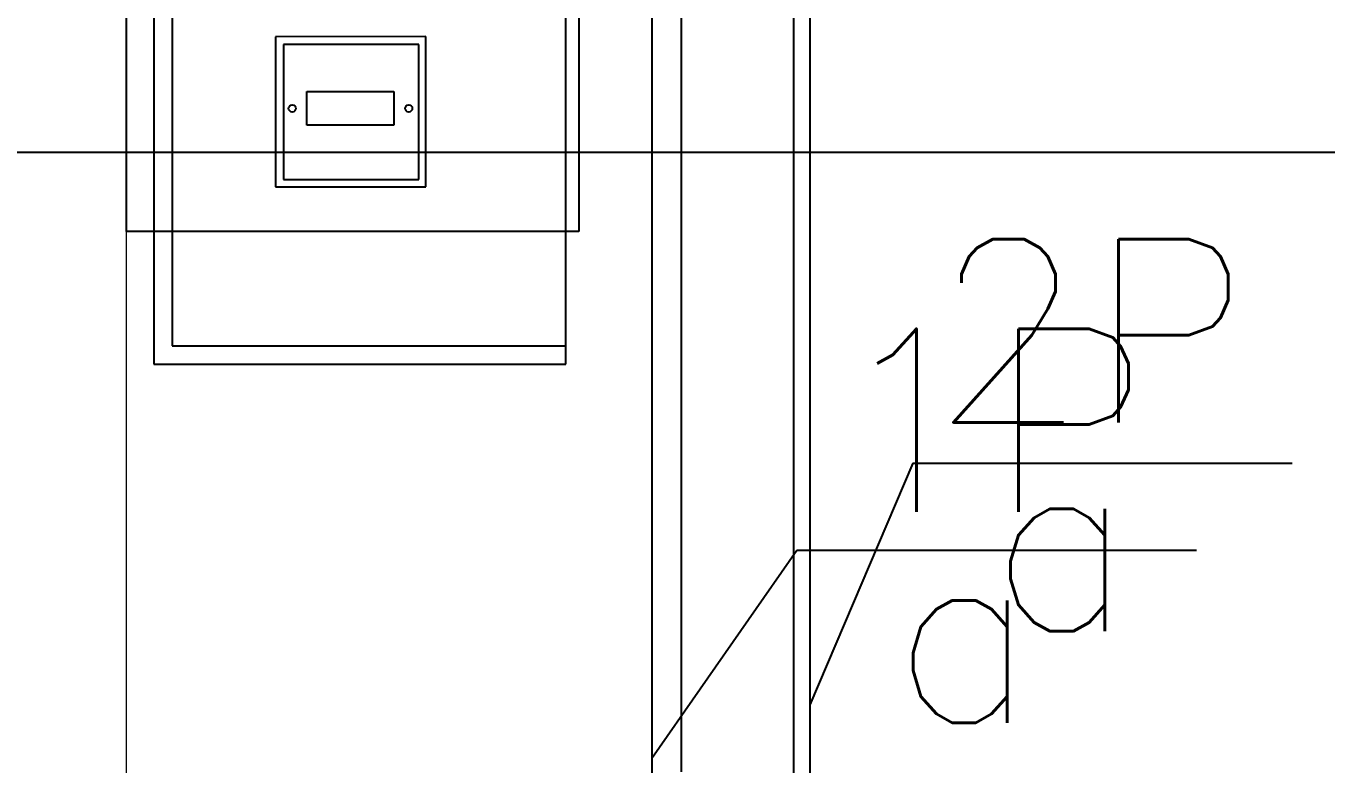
# Model space of a CAD drawing. Header units: inches. Extents: x 567429 to 582707, y 126347 to 133675.
# Drawn here: x 577257 to 577399, y 131556.1 to 131636.8 of the extents above; entities that cross this region are included whole.
import ezdxf

# ---------------------------------------------------------------- set-up
doc = ezdxf.new("R2010")
doc.units = ezdxf.units.IN
doc.header["$MEASUREMENT"] = 0
for name, color, linetype in [('BORD', 3, 'Continuous'), ('COMPUTER WIRE', 4, 'Continuous'), ('FIRE WIRE', 4, 'Continuous'), ('mobl', 11, 'Continuous'), ('NURSE CALL', 3, 'Continuous'), ('NURSE CALL WIRE', 4, 'Continuous'), ('SOCKET WIRE', 4, 'Continuous'), ('TEL', 3, 'Continuous'), ('TEL WIRE', 4, 'Continuous'), ('wall kanaf', 4, 'Continuous')]:
    doc.layers.add(name, color=color, linetype=linetype)
doc.styles.add('2floorplan$0$style1', font='romans.shx', dxfattribs={"height": 40})
doc.styles.add('ROMANS', font='romans.shx')

# ---------------------------------------------------------------- blocks, each defined once
blk = doc.blocks.new('BOARD1')
at = {"layer": 'BORD', "color": 4}
for p, q in [((-77.35, 2.64), (98.93, 2.64)), ((-77.35, -51.78), (-77.35, 2.64)), ((98.93, -51.78), (-77.35, -51.78))]:
    blk.add_line(p, q, dxfattribs=at)
at = {"layer": 'BORD'}
for p, q in [((-71.97, -15.31), (-71.97, -33.37)), ((-53.9, -15.31), (-71.97, -15.31)), ((-53.9, -33.37), (-53.9, -15.31)), ((-71.09, -16.27), (-71.09, -32.53)), ((-54.83, -16.27), (-71.09, -16.27)), ((-54.83, -32.53), (-54.83, -16.27)), ((-71.09, -32.53), (-54.83, -32.53)), ((-71.97, -33.37), (-53.9, -33.37))]:
    blk.add_line(p, q, dxfattribs=at)
at = {"layer": 'BORD', "color": 30}
for p, q in [((-64.55, -29.54), (-64.55, -19.07)), ((-64.55, -19.07), (-60.51, -19.07)), ((-60.51, -19.07), (-60.51, -29.54)), ((-60.51, -29.54), (-64.55, -29.54))]:
    blk.add_line(p, q, dxfattribs=at)
for centre in [(-62.53, -17.32), (-62.53, -31.32)]:
    blk.add_circle(centre, 0.437, dxfattribs=at)

msp = doc.modelspace()

# ---------------------------------------------------------------- linework, layer by layer
at = {"layer": 'COMPUTER WIRE'}
msp.add_line((577340.84, 131763.53), (577340.84, 131078.04), dxfattribs=at)
at = {"layer": 'FIRE WIRE'}
msp.add_line((577118.75, 131623.06), (577417.69, 131623.06), dxfattribs=at)
at = {"layer": 'mobl', "color": 15}
for p, q in [((577270.99, 131644.89), (577270.99, 131599.89)), ((577315.99, 131599.89), (577315.99, 131644.89)), ((577272.99, 131642.89), (577272.99, 131601.89)), ((577272.99, 131601.89), (577315.99, 131601.89)), ((577270.99, 131599.89), (577315.99, 131599.89))]:
    msp.add_line(p, q, dxfattribs=at)
at = {"layer": 'NURSE CALL', "color": 30}
for p, q in [((577325.36, 131556.87), (577341.22, 131579.61)), ((577341.22, 131579.61), (577384.84, 131579.61))]:
    msp.add_line(p, q, dxfattribs=at)
at = {"layer": 'NURSE CALL WIRE'}
msp.add_line((577325.36, 131759.85), (577325.36, 131313.64), dxfattribs=at)
at = {"layer": 'SOCKET WIRE'}
msp.add_line((577328.57, 131757.24), (577328.57, 131555.41), dxfattribs=at)
at = {"layer": 'TEL', "color": 30, "ltscale": 180}
for q in [(577342.63, 131562.72), (577395.31, 131589.09)]:
    msp.add_line((577353.89, 131589.09), q, dxfattribs=at)
at = {"layer": 'TEL WIRE'}
msp.add_line((577342.63, 131763.53), (577342.63, 131078.04), dxfattribs=at)
at = {"layer": 'wall kanaf', "color": 15, "lineweight": 20, "ltscale": 0.1}
msp.add_line((577267.99, 131802.79), (577267.99, 131397.29), dxfattribs=at)

# ---------------------------------------------------------------- block references
at = {"layer": 'BORD', "ltscale": 5, "xscale": 0.9077507259660533, "yscale": 0.9077507259660533, "zscale": 0.9077507259660533, "rotation": 90.00288558390875}
msp.add_blockref('BOARD1', (577270.39, 131684.59), dxfattribs=at)

# ---------------------------------------------------------------- texts
at = {"layer": 'NURSE CALL', "color": 2, "style": 'ROMANS'}
for s, p in [('1P', (577344.84, 131583.78)), ('a', (577351.32, 131560.76))]:
    msp.add_text(s, height=20, dxfattribs=at).set_placement(p)
at = {"layer": 'TEL', "color": 2, "ltscale": 20, "style": '2floorplan$0$style1'}
for s, p in [('2P', (577355.74, 131593.55)), ('a', (577361.97, 131570.76))]:
    msp.add_text(s, height=20, dxfattribs=at).set_placement(p)

doc.saveas('drawing.dxf')
